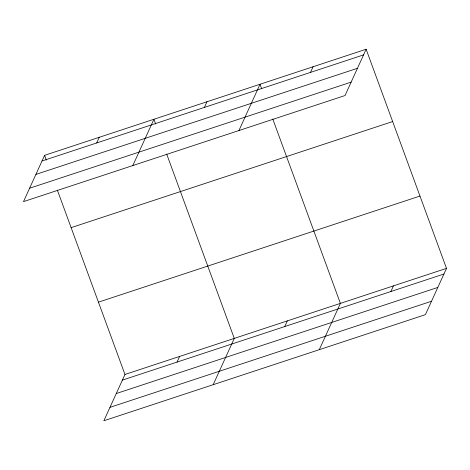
<?xml version="1.0" encoding="UTF-8"?>
<svg xmlns="http://www.w3.org/2000/svg" width="470" height="470" viewBox="0 0 470 470"><rect width="100%" height="100%" fill="white"/><g stroke="black" fill="none" stroke-linecap="round" stroke-linejoin="round"><path stroke-width="0.7" d="M44.597 155.335L23.5 201.63L345.039 95.533L366.136 49.238L44.597 155.335L46.348 160.111M96.679 142.956L99.258 137.299M132.822 165.558L153.919 119.263L155.67 124.039M204.397 107.413L206.976 101.755M57.358 190.127L124.961 374.467L103.864 420.762L425.403 314.665L446.5 268.37L366.136 49.238M238.93 130.542L260.028 84.253L261.532 88.342M177.043 362.088L179.622 356.43M310.505 72.403L313.085 66.746M213.186 384.689L234.283 338.394L166.68 154.054M284.761 326.544L287.34 320.887M319.295 349.674L340.392 303.379L272.788 119.045M390.87 291.529L393.449 285.877M42.018 160.993L363.557 54.896M35.908 174.405L357.447 68.303M29.61 188.223L351.149 82.121M71.117 227.65L392.656 121.554M98.442 302.157L419.98 196.055M124.961 374.467L446.5 268.37M122.382 380.124L443.921 274.028M116.272 393.537L437.811 287.434M109.974 407.349L431.513 301.252"/></g></svg>
